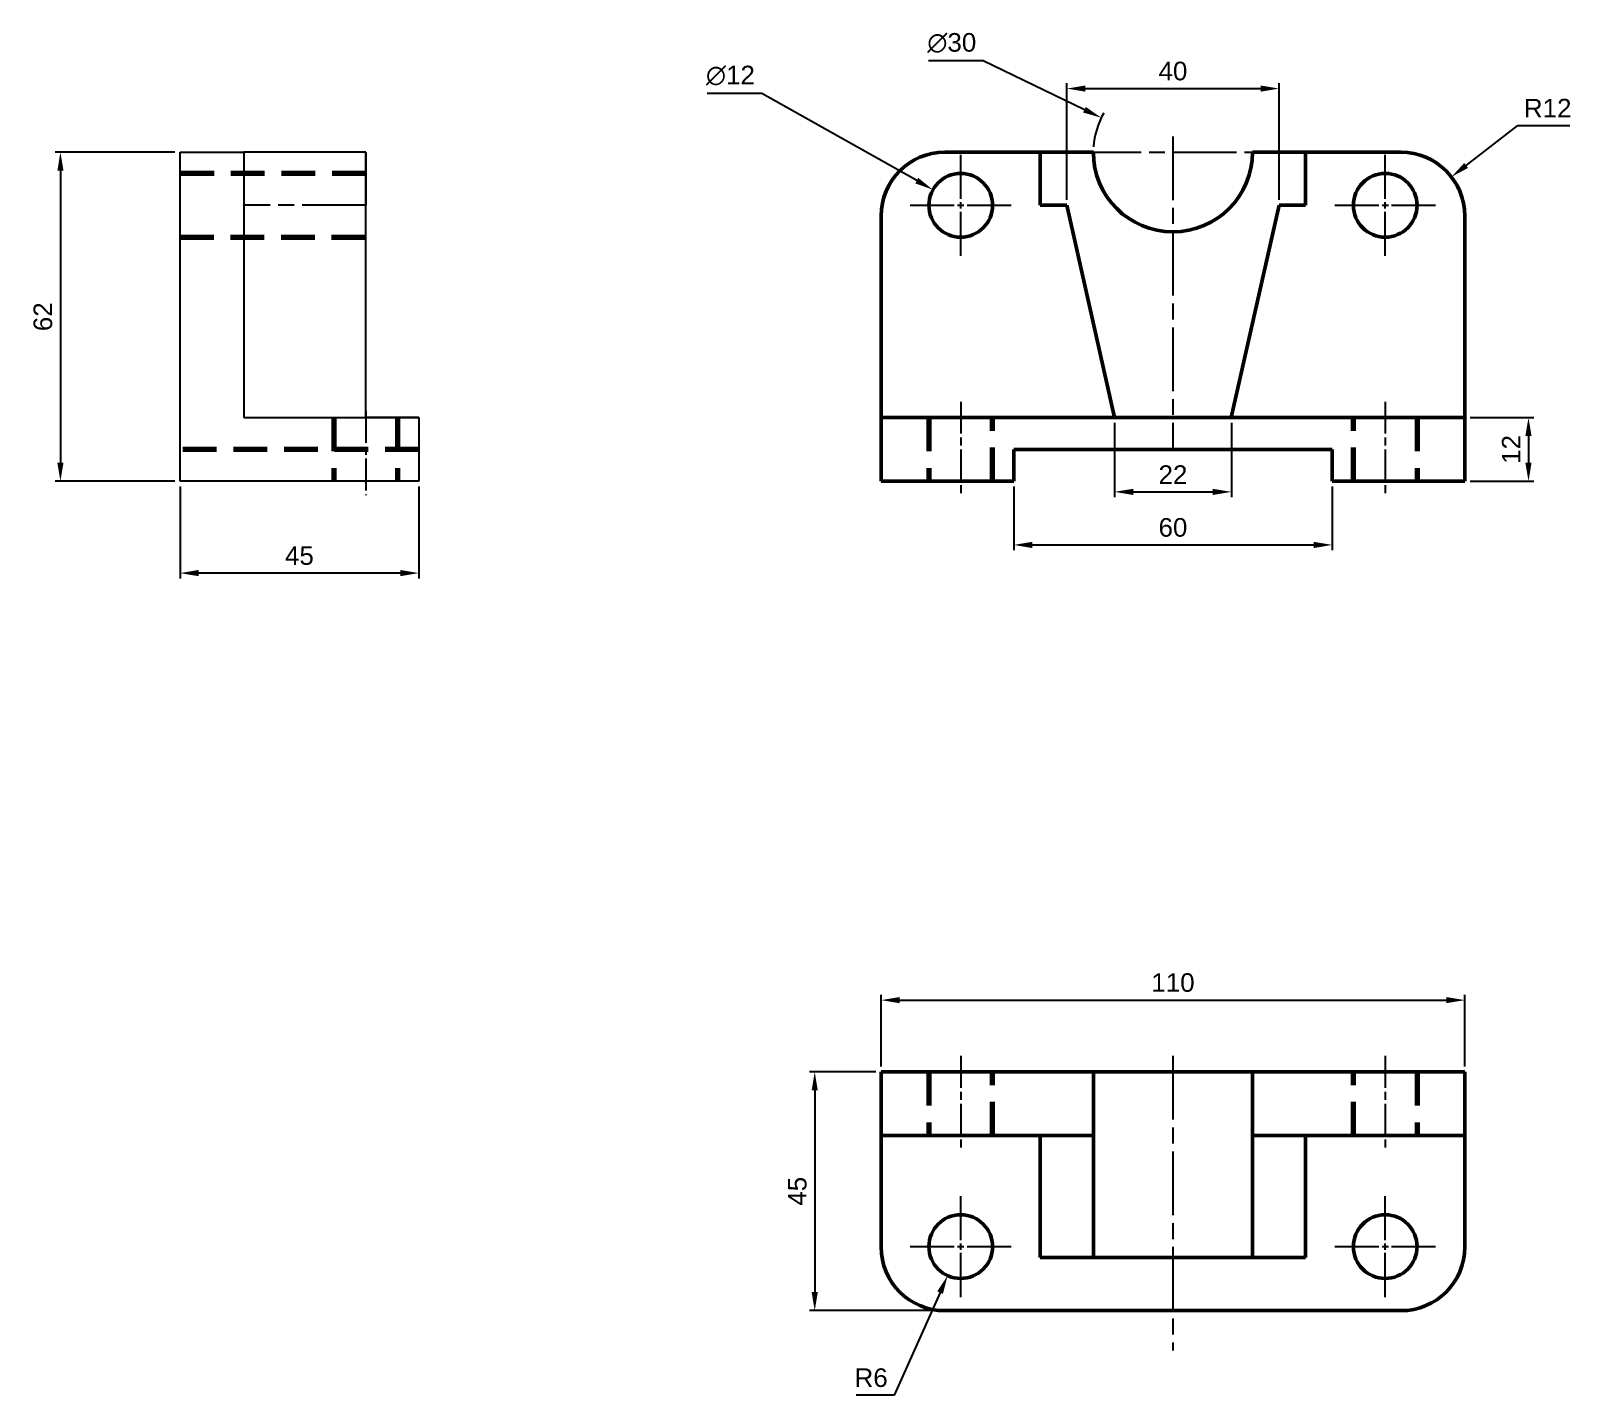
# Model space of a CAD drawing. Header units: millimetres. Extents: x 3902 to 4192, y 1262 to 1519.
import ezdxf

# ---------------------------------------------------------------- set-up
doc = ezdxf.new("R2010")
doc.units = ezdxf.units.MM
for name, pattern in [('AM_ISO08W050', [18, 12, -1.5, 3, -1.5]), ('AM_ISO08W050x2', [9, 6, -0.75, 1.5, -0.75]), ('CENTER2', [28.575, 19.05, -3.175, 3.175, -3.175]), ('HIDDEN', [9.525, 6.35, -3.175])]:
    doc.linetypes.add(name, pattern=pattern)
doc.layers.get('0').update_dxf_attribs({"lineweight": 50})
for name, color, linetype, lineweight in [('AM_5', 210, 'Continuous', 25), ('AM_7', 130, 'AM_ISO08W050', 25), ('hidden lines', 90, 'HIDDEN', 140)]:
    doc.layers.add(name, color=color, linetype=linetype, lineweight=lineweight)
doc.styles.get("Standard").update_dxf_attribs({"font": 'arial.ttf'})
doc.dimstyles.new('AM_ISO$0', dxfattribs={"dimtxt": 3.5, "dimasz": 3.5, "dimexe": 1, "dimexo": 1, "dimgap": 1.5, "dimtad": 1, "dimdsep": 46, "dimtxsty": 'Standard', "dimcen": 0, "dimclrd": 256, "dimclre": 256, "dimclrt": 2, "dimadec": 0, "dimazin": 2, "dimtp": 0.1, "dimtm": 0.1, "dimtfac": 0.71, "dimtdec": 3, "dimtmove": 0, "dimatfit": 3, "dimfxl": 1, "dimlwd": -1, "dimlwe": -1, "dimarcsym": 1})
doc.dimstyles.new('AM_ISO$3', dxfattribs={"dimtxt": 3.5, "dimasz": 3.5, "dimexe": 1, "dimexo": 1, "dimgap": 1.5, "dimtad": 1, "dimtoh": 1, "dimdsep": 46, "dimtxsty": 'Standard', "dimcen": 0, "dimclrd": 256, "dimclre": 256, "dimclrt": 2, "dimadec": 0, "dimazin": 2, "dimtp": 0.1, "dimtm": 0.1, "dimtfac": 0.71, "dimtdec": 3, "dimtofl": 0, "dimtmove": 0, "dimatfit": 0, "dimfxl": 1, "dimlwd": -1, "dimlwe": -1, "dimarcsym": 1})
doc.dimstyles.new('AM_ISO$4', dxfattribs={"dimtxt": 3.5, "dimasz": 3.5, "dimexe": 1, "dimexo": 1, "dimgap": 1.5, "dimtad": 1, "dimtoh": 1, "dimdsep": 46, "dimtxsty": 'Standard', "dimcen": 0, "dimclrd": 256, "dimclre": 256, "dimclrt": 2, "dimadec": 0, "dimazin": 2, "dimtp": 0.1, "dimtm": 0.1, "dimtfac": 0.71, "dimtdec": 3, "dimtofl": 0, "dimtmove": 0, "dimatfit": 0, "dimfxl": 1, "dimlwd": -1, "dimlwe": -1, "dimarcsym": 1})

# ---------------------------------------------------------------- blocks, each defined once
blk = doc.blocks.new('*U3')
at = {"layer": 'AM_7', "color": 0, "linetype": 'CENTER2', "transparency": 16777216}
for p, q in [((0, 1.2), (0, 9.5)), ((-9.5, 0), (-1.2, 0)), ((1.2, 0), (9.5, 0)), ((0, -9.5), (0, -1.2))]:
    blk.add_line(p, q, dxfattribs=at)
at = {"layer": 'AM_7', "color": 0, "linetype": 'Continuous', "transparency": 16777216}
for p, q in [((-0.6, 0), (0.6, 0)), ((0, -0.6), (0, 0.6))]:
    blk.add_line(p, q, dxfattribs=at)
blk = doc.blocks.new('*U4')
at = {"layer": 'AM_7', "color": 0, "linetype": 'CENTER2', "transparency": 16777216}
for p, q in [((0, 1.2), (0, 9.5)), ((-9.5, 0), (-1.2, 0)), ((1.2, 0), (9.5, 0)), ((0, -9.5), (0, -1.2))]:
    blk.add_line(p, q, dxfattribs=at)
at = {"layer": 'AM_7', "color": 0, "linetype": 'Continuous', "transparency": 16777216}
for p, q in [((-0.6, 0), (0.6, 0)), ((0, -0.6), (0, 0.6))]:
    blk.add_line(p, q, dxfattribs=at)
blk = doc.blocks.new('*D10')
at = {"layer": 'AM_5', "linetype": 'ByBlock', "transparency": 16777216}
for p, q in [((4086.75, 1433.07), (4086.75, 1421.07)), ((4146.75, 1433.07), (4146.75, 1421.07)), ((4090.25, 1422.07), (4143.25, 1422.07))]:
    blk.add_line(p, q, dxfattribs=at)
at = {"layer": 'AM_5', "transparency": 16777216}
for points in [[(4090.25, 1422.65), (4090.25, 1421.48), (4086.75, 1422.07)], [(4143.25, 1422.65), (4143.25, 1421.48), (4146.75, 1422.07)]]:
    blk.add_solid(points, dxfattribs=at)
at = {"layer": 'Defpoints', "color": 0, "transparency": 16777216}
for p in [(4086.75, 1434.07), (4146.75, 1434.07), (4146.75, 1422.07)]:
    blk.add_point(p, dxfattribs=at)
at = {"layer": 'AM_5', "color": 2, "transparency": 16777216, "insert": (4116.75, 1425.35), "char_height": 3.5, "attachment_point": 5}
blk.add_mtext('60', dxfattribs=at)
blk = doc.blocks.new('*D11')
at = {"layer": 'AM_5', "linetype": 'ByBlock', "transparency": 16777216}
for p, q in [((4105.75, 1445.07), (4105.75, 1431.07)), ((4127.75, 1445.07), (4127.75, 1431.07)), ((4109.25, 1432.07), (4124.25, 1432.07))]:
    blk.add_line(p, q, dxfattribs=at)
at = {"layer": 'AM_5', "transparency": 16777216}
for points in [[(4109.25, 1432.65), (4109.25, 1431.48), (4105.75, 1432.07)], [(4124.25, 1432.65), (4124.25, 1431.48), (4127.75, 1432.07)]]:
    blk.add_solid(points, dxfattribs=at)
at = {"layer": 'Defpoints', "color": 0, "transparency": 16777216}
for p in [(4105.75, 1446.07), (4127.75, 1446.07), (4127.75, 1432.07)]:
    blk.add_point(p, dxfattribs=at)
at = {"layer": 'AM_5', "color": 2, "transparency": 16777216, "insert": (4116.75, 1435.32), "char_height": 3.5, "attachment_point": 5}
blk.add_mtext('22', dxfattribs=at)
blk = doc.blocks.new('*D12')
at = {"layer": 'AM_5', "linetype": 'ByBlock', "transparency": 16777216}
for p, q in [((4096.75, 1487.07), (4096.75, 1509.07)), ((4136.75, 1487.07), (4136.75, 1509.07)), ((4100.25, 1508.07), (4133.25, 1508.07))]:
    blk.add_line(p, q, dxfattribs=at)
at = {"layer": 'AM_5', "transparency": 16777216}
for points in [[(4100.25, 1508.65), (4100.25, 1507.48), (4096.75, 1508.07)], [(4133.25, 1508.65), (4133.25, 1507.48), (4136.75, 1508.07)]]:
    blk.add_solid(points, dxfattribs=at)
at = {"layer": 'Defpoints', "color": 0, "transparency": 16777216}
for p in [(4136.75, 1508.07), (4096.75, 1486.07), (4136.75, 1486.07)]:
    blk.add_point(p, dxfattribs=at)
at = {"layer": 'AM_5', "color": 2, "transparency": 16777216, "insert": (4116.75, 1511.35), "char_height": 3.5, "attachment_point": 5}
blk.add_mtext('40', dxfattribs=at)
blk = doc.blocks.new('*D13')
at = {"layer": 'AM_5', "linetype": 'ByBlock', "transparency": 16777216}
for p, q in [((4172.75, 1446.07), (4184.75, 1446.07)), ((4183.75, 1442.57), (4183.75, 1437.57)), ((4172.75, 1434.07), (4184.75, 1434.07))]:
    blk.add_line(p, q, dxfattribs=at)
at = {"layer": 'AM_5', "transparency": 16777216}
for points in [[(4183.16, 1442.57), (4184.33, 1442.57), (4183.75, 1446.07)], [(4183.16, 1437.57), (4184.33, 1437.57), (4183.75, 1434.07)]]:
    blk.add_solid(points, dxfattribs=at)
at = {"layer": 'Defpoints', "color": 0, "transparency": 16777216}
for p in [(4171.75, 1446.07), (4171.75, 1434.07), (4183.75, 1434.07)]:
    blk.add_point(p, dxfattribs=at)
at = {"layer": 'AM_5', "color": 2, "transparency": 16777216, "insert": (4180.49, 1440.07), "char_height": 3.5, "attachment_point": 5, "rotation": 90}
blk.add_mtext('12', dxfattribs=at)
blk = doc.blocks.new('*D15')
at = {"layer": 'AM_5', "linetype": 'ByBlock', "transparency": 16777216}
for p, q in [((4171.99, 1493.57), (4181.71, 1501.12)), ((4181.71, 1501.12), (4191.54, 1501.12))]:
    blk.add_line(p, q, dxfattribs=at)
at = {"layer": 'AM_5', "transparency": 16777216}
blk.add_solid([(4171.63, 1494.03), (4172.35, 1493.11), (4169.23, 1491.43)], dxfattribs=at)
at = {"layer": 'Defpoints', "color": 0, "transparency": 16777216}
for p in [(4169.23, 1491.43), (4159.75, 1484.07)]:
    blk.add_point(p, dxfattribs=at)
at = {"layer": 'AM_5', "color": 2, "transparency": 16777216, "insert": (4187.37, 1504.38), "char_height": 3.5, "attachment_point": 5}
blk.add_mtext('R12', dxfattribs=at)
blk = doc.blocks.new('*D17')
at = {"layer": 'AM_5', "linetype": 'ByBlock', "transparency": 16777216}
for p, q in [((4039.24, 1507.13), (4028.95, 1507.13)), ((4068.46, 1490.72), (4039.24, 1507.13))]:
    blk.add_line(p, q, dxfattribs=at)
at = {"layer": 'AM_5', "transparency": 16777216}
blk.add_solid([(4068.75, 1491.23), (4068.18, 1490.21), (4071.52, 1489)], dxfattribs=at)
at = {"layer": 'Defpoints', "color": 0, "transparency": 16777216}
for p in [(4071.52, 1489), (4081.98, 1483.13)]:
    blk.add_point(p, dxfattribs=at)
at = {"layer": 'AM_5', "color": 2, "transparency": 16777216, "insert": (4033.35, 1510.51), "char_height": 3.5, "attachment_point": 5}
blk.add_mtext('∅12', dxfattribs=at)
blk = doc.blocks.new('*U18')
at = {"layer": 'AM_7', "color": 0, "linetype": 'CENTER2', "transparency": 16777216}
for p, q in [((0, 1.2), (0, 9.5)), ((-9.5, 0), (-1.2, 0)), ((1.2, 0), (9.5, 0)), ((0, -9.5), (0, -1.2))]:
    blk.add_line(p, q, dxfattribs=at)
at = {"layer": 'AM_7', "color": 0, "linetype": 'Continuous', "transparency": 16777216}
for p, q in [((-0.6, 0), (0.6, 0)), ((0, -0.6), (0, 0.6))]:
    blk.add_line(p, q, dxfattribs=at)
blk = doc.blocks.new('*U19')
at = {"layer": 'AM_7', "color": 0, "linetype": 'CENTER2', "transparency": 16777216}
for p, q in [((0, 1.2), (0, 9.5)), ((-9.5, 0), (-1.2, 0)), ((1.2, 0), (9.5, 0)), ((0, -9.5), (0, -1.2))]:
    blk.add_line(p, q, dxfattribs=at)
at = {"layer": 'AM_7', "color": 0, "linetype": 'Continuous', "transparency": 16777216}
for p, q in [((-0.6, 0), (0.6, 0)), ((0, -0.6), (0, 0.6))]:
    blk.add_line(p, q, dxfattribs=at)
blk = doc.blocks.new('*U21')
at = {"layer": 'AM_7', "color": 0, "linetype": 'AM_ISO08W050x2', "transparency": 16777216}
blk.add_line((0, 7.26), (0, -8.62), dxfattribs=at)
blk = doc.blocks.new('*D22')
at = {"layer": 'AM_5', "linetype": 'ByBlock', "transparency": 16777216}
for p, q in [((3928.63, 1496.07), (3906.09, 1496.07)), ((3907.09, 1492.57), (3907.09, 1437.57)), ((3928.63, 1434.07), (3906.09, 1434.07))]:
    blk.add_line(p, q, dxfattribs=at)
at = {"layer": 'AM_5', "transparency": 16777216}
for points in [[(3906.51, 1492.57), (3907.67, 1492.57), (3907.09, 1496.07)], [(3906.51, 1437.57), (3907.67, 1437.57), (3907.09, 1434.07)]]:
    blk.add_solid(points, dxfattribs=at)
at = {"layer": 'Defpoints', "color": 0, "transparency": 16777216}
for p in [(3929.63, 1496.07), (3907.09, 1434.07), (3929.63, 1434.07)]:
    blk.add_point(p, dxfattribs=at)
at = {"layer": 'AM_5', "color": 2, "transparency": 16777216, "insert": (3903.8, 1465.07), "char_height": 3.5, "attachment_point": 5, "rotation": 90}
blk.add_mtext('62', dxfattribs=at)
blk = doc.blocks.new('*D23')
at = {"layer": 'AM_5', "linetype": 'ByBlock', "transparency": 16777216}
for p, q in [((3929.63, 1433.07), (3929.63, 1415.76)), ((3974.63, 1433.07), (3974.63, 1415.76)), ((3971.13, 1416.76), (3933.13, 1416.76))]:
    blk.add_line(p, q, dxfattribs=at)
at = {"layer": 'AM_5', "transparency": 16777216}
for points in [[(3933.13, 1417.35), (3933.13, 1416.18), (3929.63, 1416.76)], [(3971.13, 1417.35), (3971.13, 1416.18), (3974.63, 1416.76)]]:
    blk.add_solid(points, dxfattribs=at)
at = {"layer": 'Defpoints', "color": 0, "transparency": 16777216}
for p in [(3929.63, 1434.07), (3974.63, 1434.07), (3929.63, 1416.76)]:
    blk.add_point(p, dxfattribs=at)
at = {"layer": 'AM_5', "color": 2, "transparency": 16777216, "insert": (3952.13, 1420.04), "char_height": 3.5, "attachment_point": 5}
blk.add_mtext('45', dxfattribs=at)
blk = doc.blocks.new('*D24')
at = {"layer": 'AM_5', "linetype": 'ByBlock', "transparency": 16777216}
for p, q in [((4080.97, 1513.28), (4070.66, 1513.28)), ((4100.08, 1504.09), (4080.97, 1513.28))]:
    blk.add_line(p, q, dxfattribs=at)
blk.add_arc((4116.75, 1496.07), 15, 150.4903, 176.1803, dxfattribs=at)
at = {"layer": 'AM_5', "transparency": 16777216}
blk.add_solid([(4100.33, 1504.61), (4099.82, 1503.56), (4103.23, 1502.57)], dxfattribs=at)
at = {"layer": 'Defpoints', "color": 0, "transparency": 16777216}
for p in [(4103.23, 1502.57), (4130.27, 1489.56)]:
    blk.add_point(p, dxfattribs=at)
at = {"layer": 'AM_5', "color": 2, "transparency": 16777216, "insert": (4075.07, 1516.66), "char_height": 3.5, "attachment_point": 5}
blk.add_mtext('∅30', dxfattribs=at)
blk = doc.blocks.new('*D25')
at = {"layer": 'AM_5', "linetype": 'ByBlock', "transparency": 16777216}
for p, q in [((4061.75, 1323.77), (4061.75, 1337.29)), ((4065.25, 1336.29), (4168.25, 1336.29)), ((4171.75, 1323.77), (4171.75, 1337.29))]:
    blk.add_line(p, q, dxfattribs=at)
at = {"layer": 'AM_5', "transparency": 16777216}
for points in [[(4065.25, 1336.87), (4065.25, 1335.71), (4061.75, 1336.29)], [(4168.25, 1336.87), (4168.25, 1335.71), (4171.75, 1336.29)]]:
    blk.add_solid(points, dxfattribs=at)
at = {"layer": 'Defpoints', "color": 0, "transparency": 16777216}
for p in [(4171.75, 1336.29), (4061.75, 1322.77), (4171.75, 1322.77)]:
    blk.add_point(p, dxfattribs=at)
at = {"layer": 'AM_5', "color": 2, "transparency": 16777216, "insert": (4116.75, 1339.58), "char_height": 3.5, "attachment_point": 5}
blk.add_mtext('110', dxfattribs=at)
blk = doc.blocks.new('*D26')
at = {"layer": 'AM_5', "linetype": 'ByBlock', "transparency": 16777216}
for p, q in [((4060.75, 1322.77), (4048.24, 1322.77)), ((4049.24, 1319.27), (4049.24, 1281.27)), ((4072.75, 1277.77), (4048.24, 1277.77))]:
    blk.add_line(p, q, dxfattribs=at)
at = {"layer": 'AM_5', "transparency": 16777216}
for points in [[(4048.66, 1319.27), (4049.82, 1319.27), (4049.24, 1322.77)], [(4048.66, 1281.27), (4049.82, 1281.27), (4049.24, 1277.77)]]:
    blk.add_solid(points, dxfattribs=at)
at = {"layer": 'Defpoints', "color": 0, "transparency": 16777216}
for p in [(4061.75, 1322.77), (4049.24, 1277.77), (4073.75, 1277.77)]:
    blk.add_point(p, dxfattribs=at)
at = {"layer": 'AM_5', "color": 2, "transparency": 16777216, "insert": (4045.96, 1300.27), "char_height": 3.5, "attachment_point": 5, "rotation": 90}
blk.add_mtext('45', dxfattribs=at)
blk = doc.blocks.new('*D27')
at = {"layer": 'AM_5', "linetype": 'ByBlock', "transparency": 16777216}
for p, q in [((4072.86, 1281.17), (4064.19, 1261.84)), ((4064.19, 1261.84), (4057.05, 1261.84))]:
    blk.add_line(p, q, dxfattribs=at)
at = {"layer": 'AM_5', "transparency": 16777216}
blk.add_solid([(4072.33, 1281.41), (4073.39, 1280.93), (4074.29, 1284.36)], dxfattribs=at)
at = {"layer": 'Defpoints', "color": 0, "transparency": 16777216}
for p in [(4076.75, 1289.84), (4074.29, 1284.36)]:
    blk.add_point(p, dxfattribs=at)
at = {"layer": 'AM_5', "color": 2, "transparency": 16777216, "insert": (4059.87, 1265.12), "char_height": 3.5, "attachment_point": 5}
blk.add_mtext('R6', dxfattribs=at)

msp = doc.modelspace()

# ---------------------------------------------------------------- linework, layer by layer
for p, q in [((4073.748, 1496.066), (4101.748, 1496.066)), ((4073.748, 1496.066), (4091.748, 1496.066)), ((4091.748, 1496.066), (4091.748, 1486.066)), ((4131.748, 1496.066), (4159.748, 1496.066)), ((4141.748, 1496.066), (4141.748, 1486.066)), ((4091.748, 1486.066), (4096.748, 1486.066)), ((4105.748, 1446.066), (4096.748, 1486.066)), ((4127.748, 1446.066), (4136.748, 1486.066)), ((4141.748, 1486.066), (4136.748, 1486.066)), ((4061.748, 1446.066), (4061.748, 1484.066)), ((4171.748, 1484.066), (4171.748, 1446.066)), ((4061.748, 1446.066), (4171.748, 1446.066)), ((4061.748, 1434.066), (4061.748, 1446.066)), ((4061.748, 1446.066), (4076.748, 1446.066)), ((4116.748, 1446.066), (4096.748, 1446.066)), ((4116.748, 1446.066), (4105.748, 1446.066)), ((4105.748, 1446.066), (4106.748, 1446.066)), ((4116.748, 1446.066), (4105.748, 1446.066)), ((4105.748, 1446.066), (4127.748, 1446.066)), ((4171.748, 1446.066), (4171.748, 1434.066)), ((4146.748, 1440.066), (4086.748, 1440.066)), ((4086.748, 1440.066), (4086.748, 1434.066)), ((4146.748, 1434.066), (4146.748, 1440.066)), ((4086.748, 1434.066), (4061.748, 1434.066)), ((4171.748, 1434.066), (4146.748, 1434.066)), ((4061.748, 1289.769), (4061.748, 1322.769)), ((4061.748, 1322.769), (4171.748, 1322.769)), ((4061.748, 1322.769), (4061.748, 1310.769)), ((4101.748, 1322.769), (4101.748, 1287.769)), ((4131.748, 1322.769), (4131.748, 1287.769)), ((4171.748, 1322.769), (4171.748, 1289.769)), ((4061.748, 1310.769), (4101.748, 1310.769)), ((4061.748, 1310.769), (4091.748, 1310.769)), ((4091.748, 1310.769), (4091.748, 1287.769)), ((4131.748, 1310.769), (4171.748, 1310.769)), ((4141.748, 1287.769), (4141.748, 1310.769)), ((4091.748, 1287.769), (4141.748, 1287.769)), ((4159.748, 1277.769), (4073.748, 1277.769))]:
    msp.add_line(p, q)
for centre in [(4076.748, 1486.066), (4156.748, 1486.066), (4076.748, 1289.837), (4156.748, 1289.837)]:
    msp.add_circle(centre, 6)
for centre, radius, start, end in [((4073.748, 1484.066), 12, 90, 180), ((4116.748, 1496.066), 15, 180, 0), ((4159.748, 1484.066), 12, 0, 90), ((4073.748, 1289.769), 12, 180, 270), ((4159.748, 1289.769), 12, 270, 0)]:
    msp.add_arc(centre, radius, start, end)
at = {"layer": 'AM_7'}
for p, q in [((4116.748, 1499.066), (4116.748, 1440.066)), ((4098.748, 1496.066), (4134.748, 1496.066)), ((3964.629, 1486.066), (3941.629, 1486.066)), ((4116.748, 1325.769), (4116.748, 1270.254))]:
    msp.add_line(p, q, dxfattribs=at)
at = {"layer": 'AM_7', "linetype": 'AM_ISO08W050x2'}
for p, q in [((4076.748, 1449.066), (4076.748, 1431.066)), ((4156.748, 1449.066), (4156.748, 1431.066)), ((4076.748, 1325.769), (4076.748, 1307.769)), ((4156.748, 1325.769), (4156.748, 1307.769))]:
    msp.add_line(p, q, dxfattribs=at)
at = {"layer": 'Defpoints'}
for p, q in [((3929.629, 1434.066), (3929.629, 1496.066)), ((3929.629, 1496.066), (3941.629, 1496.066)), ((3941.629, 1496.066), (3941.629, 1446.066)), ((3964.629, 1496.066), (3941.629, 1496.066)), ((3964.629, 1446.066), (3964.629, 1496.066)), ((3964.629, 1496.066), (3964.629, 1486.066)), ((3941.629, 1446.066), (3974.629, 1446.066)), ((3974.629, 1446.066), (3964.629, 1446.066)), ((3974.629, 1446.066), (3974.629, 1434.066)), ((3974.629, 1434.066), (3929.629, 1434.066))]:
    msp.add_line(p, q, dxfattribs=at)
at = {"layer": 'hidden lines'}
for p, q in [((3964.629, 1492.066), (3929.629, 1492.066)), ((3929.629, 1480.066), (3964.629, 1480.066)), ((3958.629, 1446.066), (3958.629, 1434.066)), ((3970.629, 1446.066), (3970.629, 1434.066)), ((4070.748, 1446.066), (4070.748, 1434.066)), ((4082.748, 1434.066), (4082.748, 1446.066)), ((4150.748, 1434.066), (4150.748, 1446.066)), ((4162.748, 1446.066), (4162.748, 1434.066)), ((3974.629, 1440.066), (3929.629, 1440.066)), ((4070.748, 1322.769), (4070.748, 1310.769)), ((4082.748, 1310.769), (4082.748, 1322.769)), ((4150.748, 1310.769), (4150.748, 1322.769)), ((4162.748, 1322.769), (4162.748, 1310.769))]:
    msp.add_line(p, q, dxfattribs=at)

# ---------------------------------------------------------------- block references
at = {"layer": 'AM_7', "color": 4, "linetype": 'CENTER2'}
for name, p in [('*U3', (4076.748, 1486.066)), ('*U4', (4156.748, 1486.066))]:
    msp.add_blockref(name, p, dxfattribs=at)
at = {"layer": 'AM_7', "linetype": 'AM_ISO08W050x2'}
msp.add_blockref('*U21', (3964.629, 1440.066), dxfattribs=at)
at = {"layer": 'AM_7', "linetype": 'CENTER2'}
for name, p in [('*U18', (4076.748, 1289.837)), ('*U19', (4156.748, 1289.837))]:
    msp.add_blockref(name, p, dxfattribs=at)

# ---------------------------------------------------------------- dimensions: what is measured, and where the dimension line sits
at = {"layer": 'AM_5'}
dim = msp.add_diameter_dim_2p(p1=(4130.265, 1489.564), p2=(4103.231, 1502.569), dimstyle='AM_ISO$3', dxfattribs=at)
dim.commit()
dim.dimension.update_dxf_attribs({"geometry": '*D24', "text_midpoint": (4075.069, 1513.275), "dimtype": 163})
dim = msp.add_diameter_dim_2p(p1=(4081.98, 1483.129), p2=(4071.516, 1489.004), dimstyle='AM_ISO$3', override={"dimpost": ''}, dxfattribs=at)
dim.commit()
dim.dimension.update_dxf_attribs({"geometry": '*D17', "text_midpoint": (4033.347, 1507.125), "dimtype": 163})
for base, p1, p2, picture, middle in [((4136.748, 1508.066), (4096.748, 1486.066), (4136.748, 1486.066), '*D12', (4116.748, 1511.353)), ((4146.748, 1422.066), (4086.748, 1434.066), (4146.748, 1434.066), '*D10', (4116.748, 1425.353))]:
    dim = msp.add_linear_dim(base=base, p1=p1, p2=p2, dimstyle='AM_ISO$0', override={"dimpost": ''}, dxfattribs=at)
    dim.commit()
    dim.dimension.update_dxf_attribs({"geometry": picture, "text_midpoint": middle})
dim = msp.add_radius_dim(center=(4159.748, 1484.066), mpoint=(4169.226, 1491.426), dimstyle='AM_ISO$4', override={"dimpost": ''}, dxfattribs=at)
dim.commit()
dim.dimension.update_dxf_attribs({"geometry": '*D15', "text_midpoint": (4187.372, 1501.118), "dimtype": 164})
for base, p1, p2, picture, middle in [((3907.089, 1434.066), (3929.629, 1496.066), (3929.629, 1434.066), '*D22', (3903.802, 1465.066)), ((4049.24, 1277.769), (4061.748, 1322.769), (4073.748, 1277.769), '*D26', (4045.96, 1300.269))]:
    dim = msp.add_linear_dim(base=base, p1=p1, p2=p2, angle=90, dimstyle='AM_ISO$0', dxfattribs=at)
    dim.commit()
    dim.dimension.update_dxf_attribs({"geometry": picture, "text_midpoint": middle})
for base, p1, p2, picture, middle in [((4127.748, 1432.066), (4105.748, 1446.066), (4127.748, 1446.066), '*D11', (4116.748, 1435.323)), ((3929.629, 1416.762), (3974.629, 1434.066), (3929.629, 1434.066), '*D23', (3952.129, 1420.042)), ((4171.748, 1336.29), (4061.748, 1322.769), (4171.748, 1322.769), '*D25', (4116.748, 1339.577))]:
    dim = msp.add_linear_dim(base=base, p1=p1, p2=p2, dimstyle='AM_ISO$0', dxfattribs=at)
    dim.commit()
    dim.dimension.update_dxf_attribs({"geometry": picture, "text_midpoint": middle})
dim = msp.add_linear_dim(base=(4183.748, 1434.066), p1=(4171.748, 1446.066), p2=(4171.748, 1434.066), angle=90, dimstyle='AM_ISO$0', override={"dimpost": ''}, dxfattribs=at)
dim.commit()
dim.dimension.update_dxf_attribs({"geometry": '*D13', "text_midpoint": (4180.491, 1440.066)})
dim = msp.add_radius_dim(center=(4076.748, 1289.837), mpoint=(4074.293, 1284.362), dimstyle='AM_ISO$4', dxfattribs=at)
dim.commit()
dim.dimension.update_dxf_attribs({"geometry": '*D27', "text_midpoint": (4059.874, 1261.837), "dimtype": 164})

doc.saveas('drawing.dxf')
